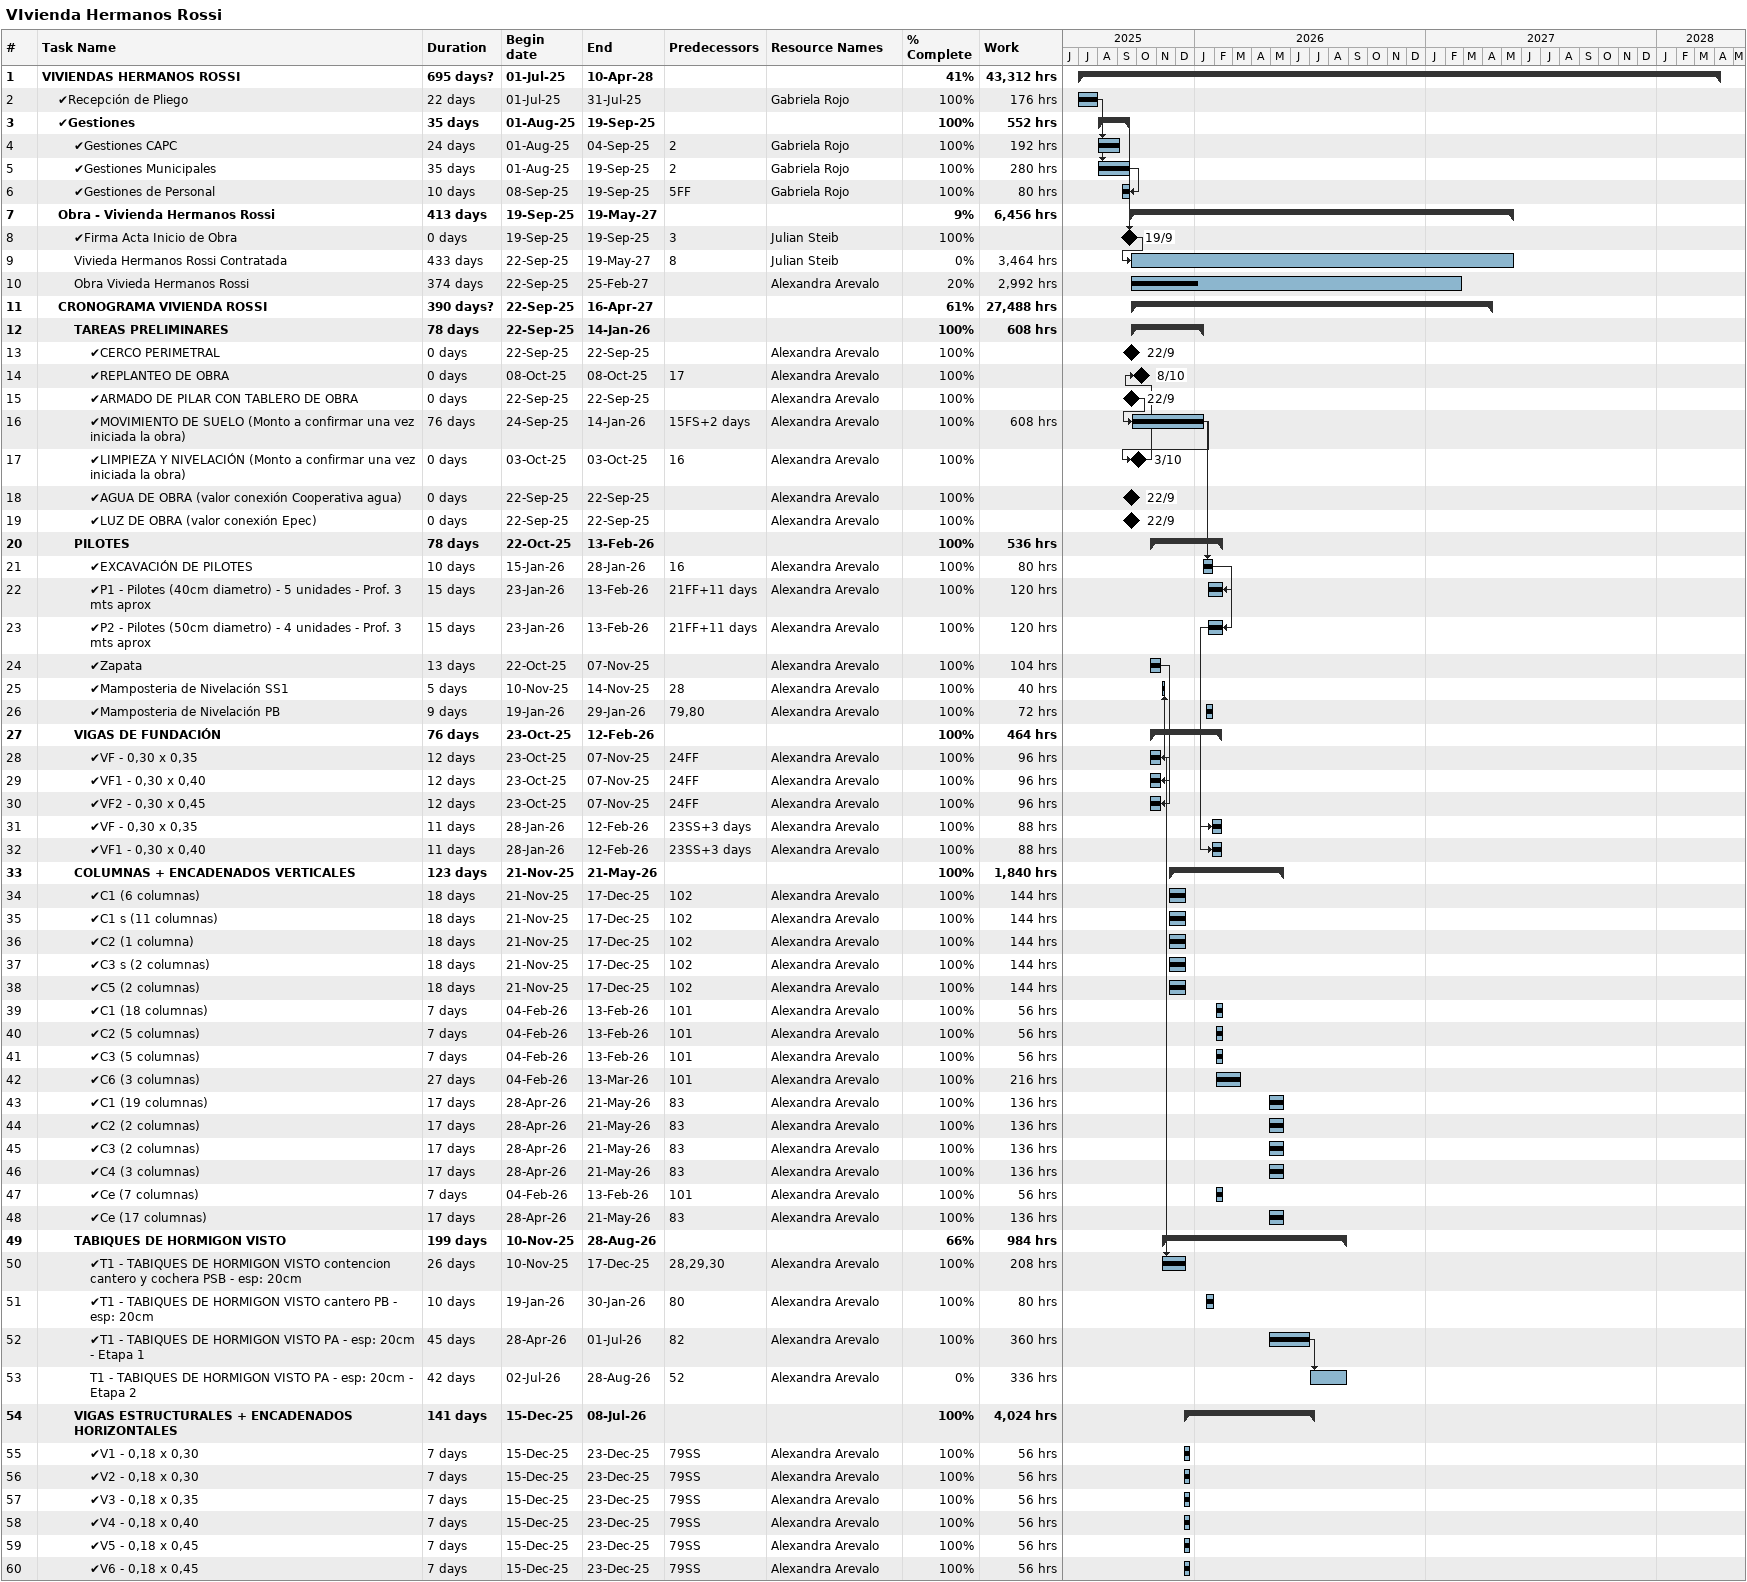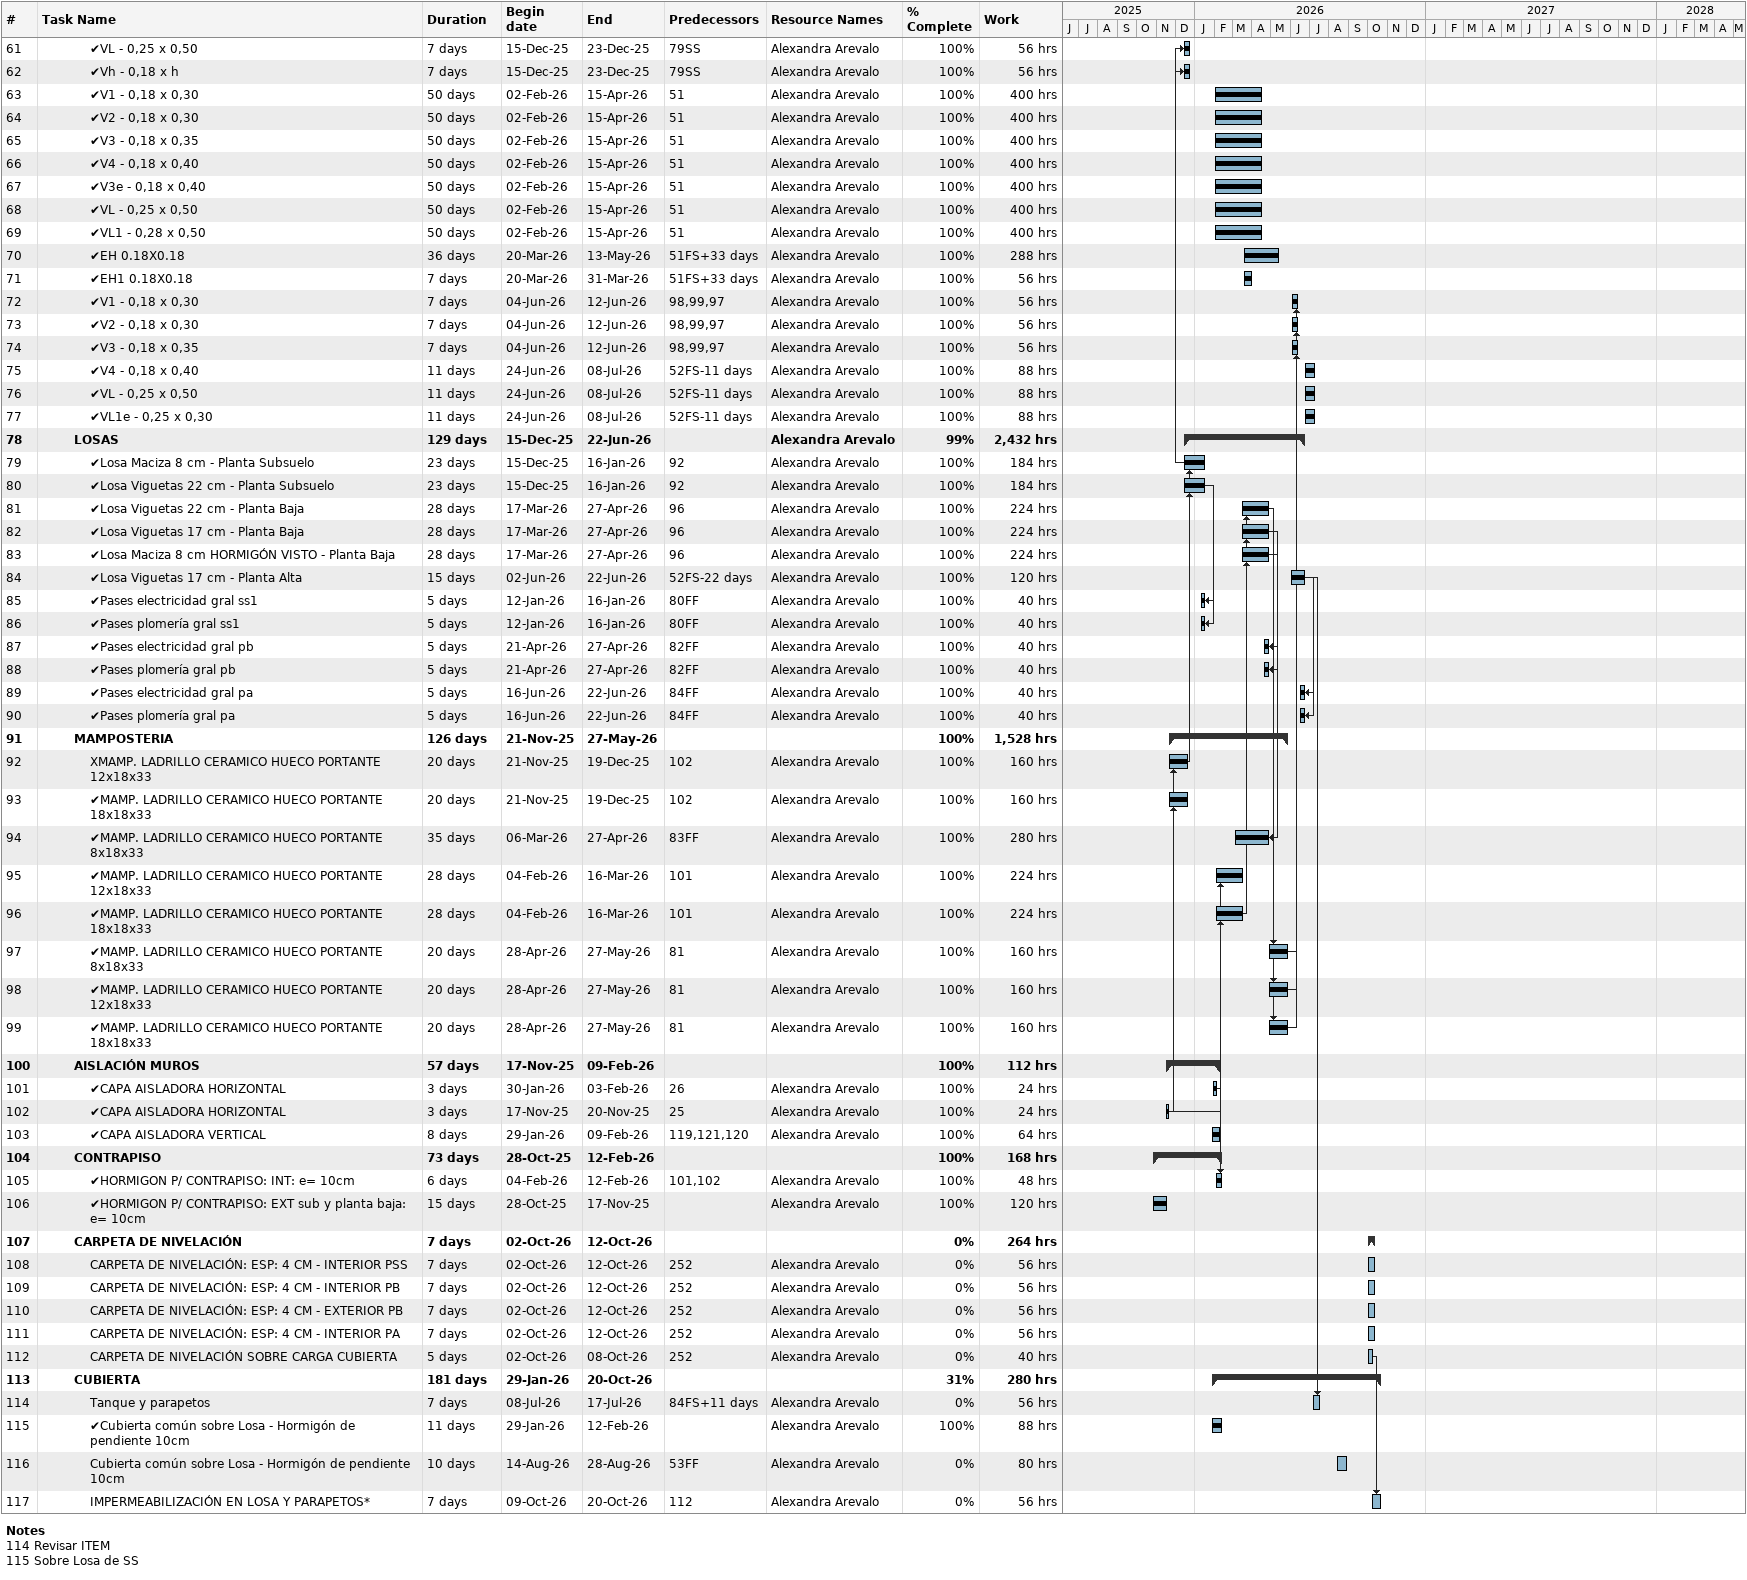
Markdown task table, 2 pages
VIvienda Hermanos Rossi

| ID | Level | Task | Duration | Start | Finish | Predecessors | Resources | % complete | Work (h) |
|---|---|---|---|---|---|---|---|---|---|
| 1 | 1 | **VIVIENDAS HERMANOS ROSSI** | 695d? | 2025-07-01 | 2028-04-10 |  |  | 41 | 43312 |
| 2 | 2 | ✔Recepción de Pliego | 22d | 2025-07-01 | 2025-07-31 |  | Gabriela Rojo | 100 | 176 |
| 3 | 2 | **✔Gestiones** | 35d | 2025-08-01 | 2025-09-19 |  |  | 100 | 552 |
| 4 | 3 | ✔Gestiones CAPC | 24d | 2025-08-01 | 2025-09-04 | 2 | Gabriela Rojo | 100 | 192 |
| 5 | 3 | ✔Gestiones Municipales | 35d | 2025-08-01 | 2025-09-19 | 2 | Gabriela Rojo | 100 | 280 |
| 6 | 3 | ✔Gestiones de Personal | 10d | 2025-09-08 | 2025-09-19 | 5FF | Gabriela Rojo | 100 | 80 |
| 7 | 2 | **Obra - Vivienda Hermanos Rossi** | 413d | 2025-09-19 | 2027-05-19 |  |  | 9 | 6456 |
| 8 | 3 | ✔Firma Acta Inicio de Obra | 0d | 2025-09-19 | 2025-09-19 | 3 | Julian Steib | 100 |  |
| 9 | 3 | Vivieda Hermanos Rossi Contratada | 433d | 2025-09-22 | 2027-05-19 | 8 | Julian Steib | 0 | 3464 |
| 10 | 3 | Obra Vivieda Hermanos Rossi | 374d | 2025-09-22 | 2027-02-25 |  | Alexandra Arevalo | 20 | 2992 |
| 11 | 2 | **CRONOGRAMA VIVIENDA ROSSI** | 390d? | 2025-09-22 | 2027-04-16 |  |  | 61 | 27488 |
| 12 | 3 | **TAREAS PRELIMINARES** | 78d | 2025-09-22 | 2026-01-14 |  |  | 100 | 608 |
| 13 | 4 | ✔CERCO PERIMETRAL | 0d | 2025-09-22 | 2025-09-22 |  | Alexandra Arevalo | 100 |  |
| 14 | 4 | ✔REPLANTEO DE OBRA | 0d | 2025-10-08 | 2025-10-08 | 17 | Alexandra Arevalo | 100 |  |
| 15 | 4 | ✔ARMADO DE PILAR CON TABLERO DE OBRA | 0d | 2025-09-22 | 2025-09-22 |  | Alexandra Arevalo | 100 |  |
| 16 | 4 | ✔MOVIMIENTO DE SUELO (Monto a confirmar una vez iniciada la obra) | 76d | 2025-09-24 | 2026-01-14 | 15FS+2d | Alexandra Arevalo | 100 | 608 |
| 17 | 4 | ✔LIMPIEZA Y NIVELACIÓN (Monto a confirmar una vez iniciada la obra) | 0d | 2025-10-03 | 2025-10-03 | 16 | Alexandra Arevalo | 100 |  |
| 18 | 4 | ✔AGUA DE OBRA (valor conexión Cooperativa agua) | 0d | 2025-09-22 | 2025-09-22 |  | Alexandra Arevalo | 100 |  |
| 19 | 4 | ✔LUZ DE OBRA (valor conexión Epec) | 0d | 2025-09-22 | 2025-09-22 |  | Alexandra Arevalo | 100 |  |
| 20 | 3 | **PILOTES** | 78d | 2025-10-22 | 2026-02-13 |  |  | 100 | 536 |
| 21 | 4 | ✔EXCAVACIÓN DE PILOTES | 10d | 2026-01-15 | 2026-01-28 | 16 | Alexandra Arevalo | 100 | 80 |
| 22 | 4 | ✔P1 - Pilotes (40cm diametro) - 5 unidades - Prof. 3 mts aprox | 15d | 2026-01-23 | 2026-02-13 | 21FF+11d | Alexandra Arevalo | 100 | 120 |
| 23 | 4 | ✔P2 - Pilotes (50cm diametro) - 4 unidades - Prof. 3 mts aprox | 15d | 2026-01-23 | 2026-02-13 | 21FF+11d | Alexandra Arevalo | 100 | 120 |
| 24 | 4 | ✔Zapata | 13d | 2025-10-22 | 2025-11-07 |  | Alexandra Arevalo | 100 | 104 |
| 25 | 4 | ✔Mamposteria de Nivelación SS1 | 5d | 2025-11-10 | 2025-11-14 | 28 | Alexandra Arevalo | 100 | 40 |
| 26 | 4 | ✔Mamposteria de Nivelación PB | 9d | 2026-01-19 | 2026-01-29 | 79, 80 | Alexandra Arevalo | 100 | 72 |
| 27 | 3 | **VIGAS DE FUNDACIÓN** | 76d | 2025-10-23 | 2026-02-12 |  |  | 100 | 464 |
| 28 | 4 | ✔VF - 0,30 x 0,35 | 12d | 2025-10-23 | 2025-11-07 | 24FF | Alexandra Arevalo | 100 | 96 |
| 29 | 4 | ✔VF1 - 0,30 x 0,40 | 12d | 2025-10-23 | 2025-11-07 | 24FF | Alexandra Arevalo | 100 | 96 |
| 30 | 4 | ✔VF2 - 0,30 x 0,45 | 12d | 2025-10-23 | 2025-11-07 | 24FF | Alexandra Arevalo | 100 | 96 |
| 31 | 4 | ✔VF - 0,30 x 0,35 | 11d | 2026-01-28 | 2026-02-12 | 23SS+3d | Alexandra Arevalo | 100 | 88 |
| 32 | 4 | ✔VF1 - 0,30 x 0,40 | 11d | 2026-01-28 | 2026-02-12 | 23SS+3d | Alexandra Arevalo | 100 | 88 |
| 33 | 3 | **COLUMNAS + ENCADENADOS VERTICALES** | 123d | 2025-11-21 | 2026-05-21 |  |  | 100 | 1840 |
| 34 | 4 | ✔C1 (6 columnas) | 18d | 2025-11-21 | 2025-12-17 | 102 | Alexandra Arevalo | 100 | 144 |
| 35 | 4 | ✔C1 s (11 columnas) | 18d | 2025-11-21 | 2025-12-17 | 102 | Alexandra Arevalo | 100 | 144 |
| 36 | 4 | ✔C2 (1 columna) | 18d | 2025-11-21 | 2025-12-17 | 102 | Alexandra Arevalo | 100 | 144 |
| 37 | 4 | ✔C3 s (2 columnas) | 18d | 2025-11-21 | 2025-12-17 | 102 | Alexandra Arevalo | 100 | 144 |
| 38 | 4 | ✔C5 (2 columnas) | 18d | 2025-11-21 | 2025-12-17 | 102 | Alexandra Arevalo | 100 | 144 |
| 39 | 4 | ✔C1 (18 columnas) | 7d | 2026-02-04 | 2026-02-13 | 101 | Alexandra Arevalo | 100 | 56 |
| 40 | 4 | ✔C2 (5 columnas) | 7d | 2026-02-04 | 2026-02-13 | 101 | Alexandra Arevalo | 100 | 56 |
| 41 | 4 | ✔C3 (5 columnas) | 7d | 2026-02-04 | 2026-02-13 | 101 | Alexandra Arevalo | 100 | 56 |
| 42 | 4 | ✔C6 (3 columnas) | 27d | 2026-02-04 | 2026-03-13 | 101 | Alexandra Arevalo | 100 | 216 |
| 43 | 4 | ✔C1 (19 columnas) | 17d | 2026-04-28 | 2026-05-21 | 83 | Alexandra Arevalo | 100 | 136 |
| 44 | 4 | ✔C2 (2 columnas) | 17d | 2026-04-28 | 2026-05-21 | 83 | Alexandra Arevalo | 100 | 136 |
| 45 | 4 | ✔C3 (2 columnas) | 17d | 2026-04-28 | 2026-05-21 | 83 | Alexandra Arevalo | 100 | 136 |
| 46 | 4 | ✔C4 (3 columnas) | 17d | 2026-04-28 | 2026-05-21 | 83 | Alexandra Arevalo | 100 | 136 |
| 47 | 4 | ✔Ce (7 columnas) | 7d | 2026-02-04 | 2026-02-13 | 101 | Alexandra Arevalo | 100 | 56 |
| 48 | 4 | ✔Ce (17 columnas) | 17d | 2026-04-28 | 2026-05-21 | 83 | Alexandra Arevalo | 100 | 136 |
| 49 | 3 | **TABIQUES DE HORMIGON VISTO** | 199d | 2025-11-10 | 2026-08-28 |  |  | 66 | 984 |
| 50 | 4 | ✔T1 - TABIQUES DE HORMIGON VISTO contencion cantero y cochera PSB - esp: 20cm | 26d | 2025-11-10 | 2025-12-17 | 28, 29, 30 | Alexandra Arevalo | 100 | 208 |
| 51 | 4 | ✔T1 - TABIQUES DE HORMIGON VISTO cantero PB - esp: 20cm | 10d | 2026-01-19 | 2026-01-30 | 80 | Alexandra Arevalo | 100 | 80 |
| 52 | 4 | ✔T1 - TABIQUES DE HORMIGON VISTO PA - esp: 20cm - Etapa 1 | 45d | 2026-04-28 | 2026-07-01 | 82 | Alexandra Arevalo | 100 | 360 |
| 53 | 4 | T1 - TABIQUES DE HORMIGON VISTO PA - esp: 20cm - Etapa 2 | 42d | 2026-07-02 | 2026-08-28 | 52 | Alexandra Arevalo | 0 | 336 |
| 54 | 3 | **VIGAS ESTRUCTURALES + ENCADENADOS HORIZONTALES** | 141d | 2025-12-15 | 2026-07-08 |  |  | 100 | 4024 |
| 55 | 4 | ✔V1 - 0,18 x 0,30 | 7d | 2025-12-15 | 2025-12-23 | 79SS | Alexandra Arevalo | 100 | 56 |
| 56 | 4 | ✔V2 - 0,18 x 0,30 | 7d | 2025-12-15 | 2025-12-23 | 79SS | Alexandra Arevalo | 100 | 56 |
| 57 | 4 | ✔V3 - 0,18 x 0,35 | 7d | 2025-12-15 | 2025-12-23 | 79SS | Alexandra Arevalo | 100 | 56 |
| 58 | 4 | ✔V4 - 0,18 x 0,40 | 7d | 2025-12-15 | 2025-12-23 | 79SS | Alexandra Arevalo | 100 | 56 |
| 59 | 4 | ✔V5 - 0,18 x 0,45 | 7d | 2025-12-15 | 2025-12-23 | 79SS | Alexandra Arevalo | 100 | 56 |
| 60 | 4 | ✔V6 - 0,18 x 0,45 | 7d | 2025-12-15 | 2025-12-23 | 79SS | Alexandra Arevalo | 100 | 56 |
| 61 | 4 | ✔VL - 0,25 x 0,50 | 7d | 2025-12-15 | 2025-12-23 | 79SS | Alexandra Arevalo | 100 | 56 |
| 62 | 4 | ✔Vh - 0,18 x h | 7d | 2025-12-15 | 2025-12-23 | 79SS | Alexandra Arevalo | 100 | 56 |
| 63 | 4 | ✔V1 - 0,18 x 0,30 | 50d | 2026-02-02 | 2026-04-15 | 51 | Alexandra Arevalo | 100 | 400 |
| 64 | 4 | ✔V2 - 0,18 x 0,30 | 50d | 2026-02-02 | 2026-04-15 | 51 | Alexandra Arevalo | 100 | 400 |
| 65 | 4 | ✔V3 - 0,18 x 0,35 | 50d | 2026-02-02 | 2026-04-15 | 51 | Alexandra Arevalo | 100 | 400 |
| 66 | 4 | ✔V4 - 0,18 x 0,40 | 50d | 2026-02-02 | 2026-04-15 | 51 | Alexandra Arevalo | 100 | 400 |
| 67 | 4 | ✔V3e - 0,18 x 0,40 | 50d | 2026-02-02 | 2026-04-15 | 51 | Alexandra Arevalo | 100 | 400 |
| 68 | 4 | ✔VL - 0,25 x 0,50 | 50d | 2026-02-02 | 2026-04-15 | 51 | Alexandra Arevalo | 100 | 400 |
| 69 | 4 | ✔VL1 - 0,28 x 0,50 | 50d | 2026-02-02 | 2026-04-15 | 51 | Alexandra Arevalo | 100 | 400 |
| 70 | 4 | ✔EH 0.18X0.18 | 36d | 2026-03-20 | 2026-05-13 | 51FS+33d | Alexandra Arevalo | 100 | 288 |
| 71 | 4 | ✔EH1 0.18X0.18 | 7d | 2026-03-20 | 2026-03-31 | 51FS+33d | Alexandra Arevalo | 100 | 56 |
| 72 | 4 | ✔V1 - 0,18 x 0,30 | 7d | 2026-06-04 | 2026-06-12 | 98, 99, 97 | Alexandra Arevalo | 100 | 56 |
| 73 | 4 | ✔V2 - 0,18 x 0,30 | 7d | 2026-06-04 | 2026-06-12 | 98, 99, 97 | Alexandra Arevalo | 100 | 56 |
| 74 | 4 | ✔V3 - 0,18 x 0,35 | 7d | 2026-06-04 | 2026-06-12 | 98, 99, 97 | Alexandra Arevalo | 100 | 56 |
| 75 | 4 | ✔V4 - 0,18 x 0,40 | 11d | 2026-06-24 | 2026-07-08 | 52FS-11d | Alexandra Arevalo | 100 | 88 |
| 76 | 4 | ✔VL - 0,25 x 0,50 | 11d | 2026-06-24 | 2026-07-08 | 52FS-11d | Alexandra Arevalo | 100 | 88 |
| 77 | 4 | ✔VL1e - 0,25 x 0,30 | 11d | 2026-06-24 | 2026-07-08 | 52FS-11d | Alexandra Arevalo | 100 | 88 |
| 78 | 3 | **LOSAS** | 129d | 2025-12-15 | 2026-06-22 |  | Alexandra Arevalo | 99 | 2432 |
| 79 | 4 | ✔Losa Maciza 8 cm - Planta Subsuelo | 23d | 2025-12-15 | 2026-01-16 | 92 | Alexandra Arevalo | 100 | 184 |
| 80 | 4 | ✔Losa Viguetas 22 cm - Planta Subsuelo | 23d | 2025-12-15 | 2026-01-16 | 92 | Alexandra Arevalo | 100 | 184 |
| 81 | 4 | ✔Losa Viguetas 22 cm - Planta Baja | 28d | 2026-03-17 | 2026-04-27 | 96 | Alexandra Arevalo | 100 | 224 |
| 82 | 4 | ✔Losa Viguetas 17 cm - Planta Baja | 28d | 2026-03-17 | 2026-04-27 | 96 | Alexandra Arevalo | 100 | 224 |
| 83 | 4 | ✔Losa Maciza 8 cm HORMIGÓN VISTO - Planta Baja | 28d | 2026-03-17 | 2026-04-27 | 96 | Alexandra Arevalo | 100 | 224 |
| 84 | 4 | ✔Losa Viguetas 17 cm - Planta Alta | 15d | 2026-06-02 | 2026-06-22 | 52FS-22d | Alexandra Arevalo | 100 | 120 |
| 85 | 4 | ✔Pases electricidad gral ss1 | 5d | 2026-01-12 | 2026-01-16 | 80FF | Alexandra Arevalo | 100 | 40 |
| 86 | 4 | ✔Pases plomería gral ss1 | 5d | 2026-01-12 | 2026-01-16 | 80FF | Alexandra Arevalo | 100 | 40 |
| 87 | 4 | ✔Pases electricidad gral pb | 5d | 2026-04-21 | 2026-04-27 | 82FF | Alexandra Arevalo | 100 | 40 |
| 88 | 4 | ✔Pases plomería gral pb | 5d | 2026-04-21 | 2026-04-27 | 82FF | Alexandra Arevalo | 100 | 40 |
| 89 | 4 | ✔Pases electricidad gral pa | 5d | 2026-06-16 | 2026-06-22 | 84FF | Alexandra Arevalo | 100 | 40 |
| 90 | 4 | ✔Pases plomería gral pa | 5d | 2026-06-16 | 2026-06-22 | 84FF | Alexandra Arevalo | 100 | 40 |
| 91 | 3 | **MAMPOSTERIA** | 126d | 2025-11-21 | 2026-05-27 |  |  | 100 | 1528 |
| 92 | 4 | XMAMP. LADRILLO CERAMICO HUECO PORTANTE 12x18x33 | 20d | 2025-11-21 | 2025-12-19 | 102 | Alexandra Arevalo | 100 | 160 |
| 93 | 4 | ✔MAMP. LADRILLO CERAMICO HUECO PORTANTE 18x18x33 | 20d | 2025-11-21 | 2025-12-19 | 102 | Alexandra Arevalo | 100 | 160 |
| 94 | 4 | ✔MAMP. LADRILLO CERAMICO HUECO PORTANTE 8x18x33 | 35d | 2026-03-06 | 2026-04-27 | 83FF | Alexandra Arevalo | 100 | 280 |
| 95 | 4 | ✔MAMP. LADRILLO CERAMICO HUECO PORTANTE 12x18x33 | 28d | 2026-02-04 | 2026-03-16 | 101 | Alexandra Arevalo | 100 | 224 |
| 96 | 4 | ✔MAMP. LADRILLO CERAMICO HUECO PORTANTE 18x18x33 | 28d | 2026-02-04 | 2026-03-16 | 101 | Alexandra Arevalo | 100 | 224 |
| 97 | 4 | ✔MAMP. LADRILLO CERAMICO HUECO PORTANTE 8x18x33 | 20d | 2026-04-28 | 2026-05-27 | 81 | Alexandra Arevalo | 100 | 160 |
| 98 | 4 | ✔MAMP. LADRILLO CERAMICO HUECO PORTANTE 12x18x33 | 20d | 2026-04-28 | 2026-05-27 | 81 | Alexandra Arevalo | 100 | 160 |
| 99 | 4 | ✔MAMP. LADRILLO CERAMICO HUECO PORTANTE 18x18x33 | 20d | 2026-04-28 | 2026-05-27 | 81 | Alexandra Arevalo | 100 | 160 |
| 100 | 3 | **AISLACIÓN MUROS** | 57d | 2025-11-17 | 2026-02-09 |  |  | 100 | 112 |
| 101 | 4 | ✔CAPA AISLADORA HORIZONTAL | 3d | 2026-01-30 | 2026-02-03 | 26 | Alexandra Arevalo | 100 | 24 |
| 102 | 4 | ✔CAPA AISLADORA HORIZONTAL | 3d | 2025-11-17 | 2025-11-20 | 25 | Alexandra Arevalo | 100 | 24 |
| 103 | 4 | ✔CAPA AISLADORA VERTICAL | 8d | 2026-01-29 | 2026-02-09 | 119, 121, 120 | Alexandra Arevalo | 100 | 64 |
| 104 | 3 | **CONTRAPISO** | 73d | 2025-10-28 | 2026-02-12 |  |  | 100 | 168 |
| 105 | 4 | ✔HORMIGON P/ CONTRAPISO: INT: e= 10cm | 6d | 2026-02-04 | 2026-02-12 | 101, 102 | Alexandra Arevalo | 100 | 48 |
| 106 | 4 | ✔HORMIGON P/ CONTRAPISO: EXT sub y planta baja: e= 10cm | 15d | 2025-10-28 | 2025-11-17 |  | Alexandra Arevalo | 100 | 120 |
| 107 | 3 | **CARPETA DE NIVELACIÓN** | 7d | 2026-10-02 | 2026-10-12 |  |  | 0 | 264 |
| 108 | 4 | CARPETA DE NIVELACIÓN: ESP: 4 CM - INTERIOR PSS | 7d | 2026-10-02 | 2026-10-12 | 252 | Alexandra Arevalo | 0 | 56 |
| 109 | 4 | CARPETA DE NIVELACIÓN: ESP: 4 CM - INTERIOR PB | 7d | 2026-10-02 | 2026-10-12 | 252 | Alexandra Arevalo | 0 | 56 |
| 110 | 4 | CARPETA DE NIVELACIÓN: ESP: 4 CM - EXTERIOR PB | 7d | 2026-10-02 | 2026-10-12 | 252 | Alexandra Arevalo | 0 | 56 |
| 111 | 4 | CARPETA DE NIVELACIÓN: ESP: 4 CM - INTERIOR PA | 7d | 2026-10-02 | 2026-10-12 | 252 | Alexandra Arevalo | 0 | 56 |
| 112 | 4 | CARPETA DE NIVELACIÓN SOBRE CARGA CUBIERTA | 5d | 2026-10-02 | 2026-10-08 | 252 | Alexandra Arevalo | 0 | 40 |
| 113 | 3 | **CUBIERTA** | 181d | 2026-01-29 | 2026-10-20 |  |  | 31 | 280 |
| 114 | 4 | Tanque y parapetos | 7d | 2026-07-08 | 2026-07-17 | 84FS+11d | Alexandra Arevalo | 0 | 56 |
| 115 | 4 | ✔Cubierta común sobre Losa - Hormigón de pendiente 10cm | 11d | 2026-01-29 | 2026-02-12 |  | Alexandra Arevalo | 100 | 88 |
| 116 | 4 | Cubierta común sobre Losa - Hormigón de pendiente 10cm | 10d | 2026-08-14 | 2026-08-28 | 53FF | Alexandra Arevalo | 0 | 80 |
| 117 | 4 | IMPERMEABILIZACIÓN EN LOSA Y PARAPETOS* | 7d | 2026-10-09 | 2026-10-20 | 112 | Alexandra Arevalo | 0 | 56 |

Notes
- 114: Revisar ITEM
- 115: Sobre Losa de SS
